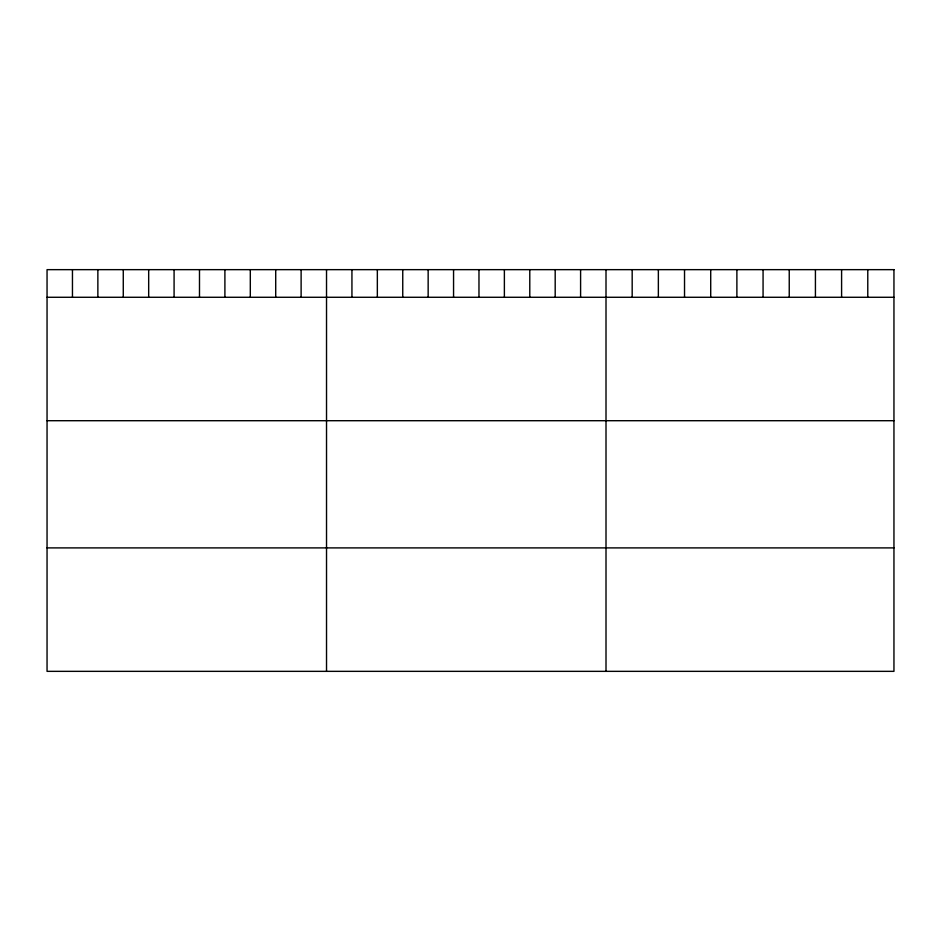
<?xml version="1.0" encoding="UTF-8"?>
<svg xmlns="http://www.w3.org/2000/svg" width="941" height="941" viewBox="0 0 941 941"><rect width="100%" height="100%" fill="white"/><g stroke="black" fill="none" stroke-linecap="round" stroke-linejoin="round"><path stroke-width="1.41" d="M47.05 297.274L893.95 297.274M47.05 420.709L893.95 420.709M47.05 547.897L893.95 547.897M867.778 269.655L867.778 297.274M841.595 269.655L841.595 297.274M815.424 269.655L815.424 297.274M789.24 269.655L789.24 297.274M763.069 269.655L763.069 297.274M736.885 269.655L736.885 297.274M710.714 269.655L710.714 297.274M684.53 269.655L684.53 297.274M658.359 269.655L658.359 297.274M632.176 269.655L632.176 297.274M606.004 269.655L606.004 671.345M580.597 269.655L580.597 297.274M555.19 269.655L555.19 297.274M529.783 269.655L529.783 297.274M504.376 269.655L504.376 297.274M478.969 269.655L478.969 297.274M453.562 269.655L453.562 297.274M428.155 269.655L428.155 297.274M402.748 269.655L402.748 297.274M377.341 269.655L377.341 297.274M351.934 269.655L351.934 297.274M326.527 269.655L326.527 671.345M301.12 269.655L301.12 297.274M275.713 269.655L275.713 297.274M250.306 269.655L250.306 297.274M224.899 269.655L224.899 297.274M199.492 269.655L199.492 297.274M174.085 269.655L174.085 297.274M148.678 269.655L148.678 297.274M123.271 269.655L123.271 297.274M97.864 269.655L97.864 297.274M72.457 269.655L72.457 297.274M893.95 269.655L47.05 269.655L47.05 671.345L893.95 671.345L893.95 269.655"/></g></svg>
